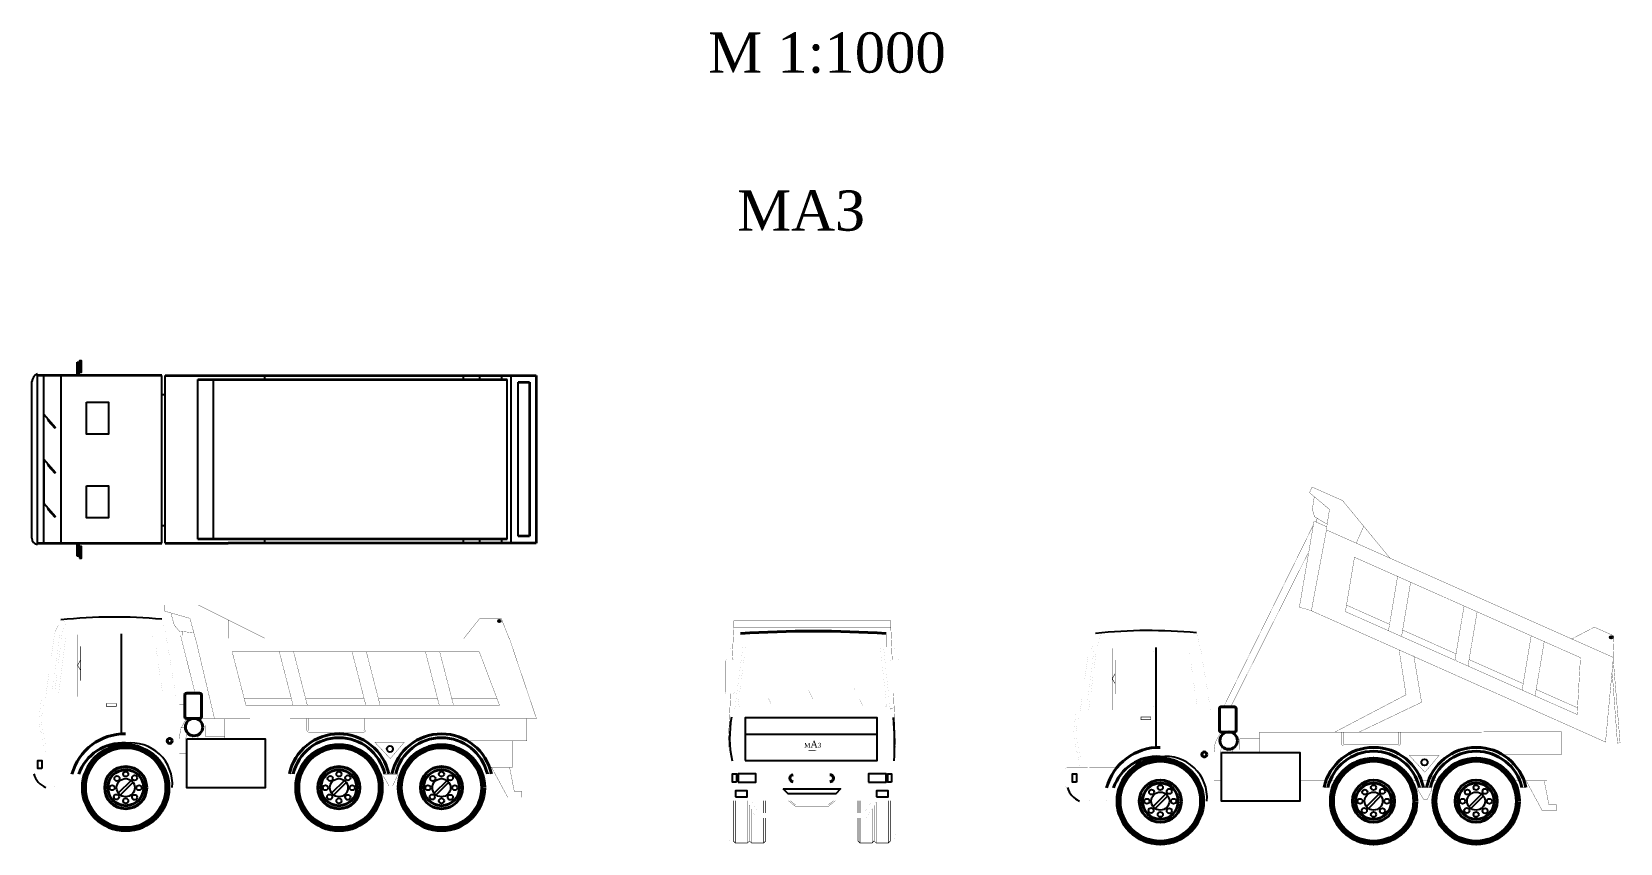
# Model space of a CAD drawing. Header units: millimetres. Extents: x 1105 to 1128.8, y -95.6 to -83.5.
import ezdxf

# ---------------------------------------------------------------- set-up
doc = ezdxf.new("R2010")
doc.units = ezdxf.units.MM
doc.layers.add('NABEREJNAJA', color=7, linetype='Continuous')
doc.styles.get("Standard").update_dxf_attribs({"font": 'TIMES.TTF', "height": 6})

msp = doc.modelspace()

# ---------------------------------------------------------------- linework, layer by layer
for p, q in [((1105.714, -88.618), (1105.714, -88.421)), ((1105.714, -88.421), (1105.738, -88.421)), ((1105.738, -88.421), (1105.738, -88.618)), ((1105.738, -88.462), (1105.75, -88.462)), ((1105.036, -91.049), (1105.037, -88.711)), ((1105.121, -91.144), (1105.121, -88.597)), ((1105.214, -91.12), (1105.214, -88.618)), ((1105.473, -91.12), (1105.473, -88.618)), ((1105.75, -88.507), (1105.738, -88.507)), ((1106.981, -91.12), (1106.981, -88.618)), ((1107.03, -91.12), (1107.03, -88.618)), ((1107.515, -91.06), (1107.515, -88.678)), ((1107.752, -91.06), (1107.752, -88.678)), ((1108.515, -88.678), (1108.515, -88.618)), ((1111.484, -88.678), (1111.484, -88.618)), ((1111.729, -88.678), (1111.729, -88.618)), ((1112.055, -88.678), (1112.055, -88.618)), ((1112.139, -91.06), (1112.139, -88.678)), ((1112.199, -91.12), (1112.199, -88.618)), ((1112.299, -91.02), (1112.299, -88.718)), ((1106.981, -88.905), (1107.03, -88.905)), ((1105.214, -89.198), (1105.392, -89.395)), ((1105.271, -89.287), (1105.284, -89.275)), ((1105.271, -89.287), (1105.379, -89.407)), ((1105.392, -89.395), (1105.379, -89.407)), ((1105.214, -89.869), (1105.392, -90.066)), ((1105.214, -89.869), (1105.214, -90.525)), ((1105.271, -89.959), (1105.284, -89.947)), ((1105.271, -89.959), (1105.379, -90.079)), ((1105.392, -90.067), (1105.379, -90.079)), ((1105.214, -90.524), (1105.392, -90.722)), ((1105.271, -90.614), (1105.284, -90.602)), ((1105.271, -90.614), (1105.379, -90.734)), ((1105.392, -90.722), (1105.379, -90.734)), ((1106.981, -90.856), (1107.03, -90.856)), ((1108.515, -91.12), (1108.515, -91.06)), ((1111.484, -91.12), (1111.484, -91.06)), ((1111.729, -91.12), (1111.729, -91.06)), ((1112.055, -91.12), (1112.055, -91.06)), ((1112.055, -91.06), (1112.055, -91.06)), ((1105.714, -91.317), (1105.714, -91.12)), ((1105.738, -91.317), (1105.714, -91.317)), ((1105.738, -91.12), (1105.738, -91.317)), ((1105.738, -91.237), (1105.75, -91.237)), ((1105.75, -91.282), (1105.738, -91.282)), ((1111.537, -91.12), (1111.537, -91.12)), ((1106.376, -93.969), (1106.376, -92.477)), ((1121.83, -94.17), (1121.83, -92.678)), ((1115.694, -93.971), (1117.666, -93.971)), ((1106.517, -94.668), (1106.334, -94.851)), ((1109.702, -94.668), (1109.519, -94.851)), ((1111.234, -94.668), (1111.05, -94.851)), ((1106.545, -94.697), (1106.361, -94.881)), ((1109.73, -94.697), (1109.546, -94.881)), ((1111.262, -94.697), (1111.078, -94.881)), ((1121.971, -94.869), (1121.788, -95.053)), ((1121.999, -94.899), (1121.815, -95.082)), ((1125.156, -94.869), (1124.973, -95.053)), ((1125.184, -94.899), (1125, -95.082)), ((1126.688, -94.869), (1126.505, -95.053)), ((1126.716, -94.899), (1126.532, -95.082))]:
    msp.add_line(p, q)
for points in [[(1105.75, -88.57), (1105.779, -88.57), (1105.779, -88.398), (1105.75, -88.398)], [(1105.853, -89.017), (1106.181, -89.017), (1106.181, -89.496), (1105.853, -89.496)], [(1105.853, -90.264), (1106.181, -90.264), (1106.181, -90.743), (1105.853, -90.743)], [(1105.75, -91.344), (1105.779, -91.344), (1105.779, -91.173), (1105.75, -91.173)], [(1115.694, -94.368), (1117.666, -94.368), (1117.666, -93.727), (1115.694, -93.727)], [(1107.353, -94.045), (1108.523, -94.045), (1108.523, -94.774), (1107.353, -94.774)], [(1105.186, -94.487), (1105.128, -94.487), (1105.128, -94.365), (1105.186, -94.365)], [(1122.807, -94.246), (1123.978, -94.246), (1123.978, -94.975), (1122.807, -94.975)], [(1115.561, -94.688), (1115.503, -94.688), (1115.503, -94.567), (1115.561, -94.567)], [(1115.586, -94.688), (1115.85, -94.688), (1115.85, -94.567), (1115.586, -94.567)], [(1117.533, -94.688), (1117.796, -94.688), (1117.796, -94.567), (1117.533, -94.567)], [(1117.879, -94.688), (1117.822, -94.688), (1117.822, -94.567), (1117.879, -94.567)], [(1120.64, -94.688), (1120.582, -94.688), (1120.582, -94.567), (1120.64, -94.567)], [(1115.548, -94.907), (1115.721, -94.907), (1115.721, -94.817), (1115.548, -94.817)], [(1116.261, -94.791), (1117.115, -94.791), (1117.044, -94.862), (1116.332, -94.862)], [(1117.655, -94.907), (1117.828, -94.907), (1117.828, -94.817), (1117.655, -94.817)]]:
    msp.add_lwpolyline(points, close=True)
for points, const_width in [([(1124.372, -90.923), (1124.42, -90.618), (1124.122, -90.369), (1124.159, -90.284), (1124.615, -90.486), (1125.321, -91.343)], 0.004), ([(1124.192, -90.433), (1124.164, -90.618), (1124.197, -90.728), (1124.386, -90.839)], 0.004), ([(1124.174, -90.86), (1122.841, -93.562)], 0.004), ([(1124.371, -90.874), (1124.189, -90.793), (1123.968, -92.09)], 0.004), ([(1124.237, -90.75), (1124.218, -90.806)], 0.004), ([(1124.82, -91.121), (1124.931, -90.87)], 0.004), ([(1128.543, -94.091), (1124.149, -92.131), (1124.375, -90.925), (1128.66, -92.828), (1128.543, -94.091)], 0.004), ([(1124.096, -91.278), (1122.946, -93.562)], 0.004), ([(1124.793, -91.333), (1128.168, -92.831), (1128.119, -93.68), (1124.658, -92.144), (1124.793, -91.333)], 0.004), ([(1125.438, -91.611), (1125.301, -92.429)], 0.004), ([(1125.633, -91.697), (1125.496, -92.516)], 0.004), ([(1107.479, -92.543), (1107.399, -92.245), (1107.025, -92.138), (1107.025, -92.045), (1107.524, -92.045), (1108.516, -92.541)], 0.004), ([(1124.674, -92.047), (1125.317, -92.333)], 0.004), ([(1126.43, -92.06), (1126.294, -92.87)], 0.004), ([(1105.383, -92.446), (1105.472, -92.267), (1105.553, -92.297), (1106.989, -92.297)], 0.0004), ([(1107.038, -92.474), (1106.978, -92.259)], 0.0004), ([(1107.115, -92.168), (1107.165, -92.348), (1107.24, -92.436), (1107.458, -92.46)], 0.004), ([(1107.968, -92.541), (1107.968, -92.268)], 0.004), ([(1112.168, -92.548), (1112.048, -92.245), (1111.728, -92.245), (1111.487, -92.547)], 0.004), ([(1115.521, -92.386), (1115.521, -92.282), (1117.868, -92.282), (1117.868, -92.39)], 0.004), ([(1124.15, -92.129), (1123.968, -92.077)], 0.004), ([(1126.625, -92.146), (1126.489, -92.957)], 0.004), ([(1105.37, -94.246), (1105.37, -93.413), (1105.489, -92.474), (1107.038, -92.474), (1107.19, -93.413)], 0.0004), ([(1105.377, -92.474), (1105.383, -92.446), (1105.485, -92.475)], 0.0004), ([(1105.553, -92.297), (1105.485, -92.475)], 0.0004), ([(1105.719, -93.413), (1105.719, -92.489)], 0.00801), ([(1107.458, -92.498), (1107.258, -92.498), (1107.476, -93.363)], 0.004), ([(1107.289, -92.496), (1107.289, -92.44)], 0.004), ([(1115.498, -92.863), (1115.521, -92.386), (1117.868, -92.386), (1117.888, -92.863)], 0.004), ([(1115.658, -92.672), (1115.625, -92.672), (1115.625, -92.471), (1117.798, -92.471), (1117.798, -92.672), (1117.759, -92.672)], 0.0004), ([(1120.837, -92.647), (1120.926, -92.469), (1121.007, -92.499), (1122.443, -92.499)], 0.0004), ([(1121.007, -92.499), (1120.939, -92.677)], 0.0004), ([(1122.492, -92.676), (1122.432, -92.46)], 0.0004), ([(1125.512, -92.419), (1126.31, -92.774)], 0.004), ([(1127.432, -92.505), (1127.297, -93.315)], 0.004), ([(1128.655, -92.831), (1128.669, -92.506), (1128.376, -92.376), (1128.034, -92.554)], 0.004), ([(1105.765, -93.173), (1105.765, -92.663)], 0.00801), ([(1107.917, -93.738), (1107.765, -93.738), (1107.482, -92.543), (1112.17, -92.543), (1112.576, -93.745)], 0.004), ([(1108.03, -92.746), (1111.722, -92.746), (1112.022, -93.542), (1108.235, -93.542), (1108.03, -92.746)], 0.004), ([(1108.732, -92.738), (1108.939, -93.542)], 0.004), ([(1108.945, -92.738), (1109.152, -93.542)], 0.004), ([(1109.821, -92.746), (1110.026, -93.542)], 0.004), ([(1110.034, -92.746), (1110.239, -93.542)], 0.004), ([(1110.917, -92.746), (1111.123, -93.542)], 0.004), ([(1111.13, -92.746), (1111.336, -93.542)], 0.004), ([(1115.531, -93.644), (1115.658, -92.672), (1117.759, -92.672), (1117.862, -93.644)], 0.0004), ([(1120.824, -94.447), (1120.824, -93.614), (1120.943, -92.676), (1122.492, -92.676), (1122.644, -93.614)], 0.0004), ([(1120.831, -92.676), (1120.837, -92.647), (1120.939, -92.677)], 0.0004), ([(1121.173, -93.615), (1121.173, -92.691)], 0.00801), ([(1124.5, -93.942), (1125.563, -93.385), (1125.459, -92.711)], 0.004), ([(1127.627, -92.591), (1127.491, -93.402)], 0.004), ([(1105.765, -92.867), (1105.72, -92.945), (1105.762, -93.014)], 0.00801), ([(1121.219, -93.375), (1121.219, -92.864)], 0.00801), ([(1124.863, -93.942), (1125.795, -93.497), (1125.679, -92.802)], 0.004), ([(1126.505, -92.86), (1127.313, -93.219)], 0.004), ([(1128.656, -92.831), (1128.76, -94.097), (1128.721, -94.11), (1128.643, -93.053)], 0.004), ([(1121.219, -93.068), (1121.174, -93.147), (1121.216, -93.216)], 0.00801), ([(1105.813, -94.246), (1105.238, -94.246), (1105.138, -93.77), (1105.178, -93.465), (1107.236, -93.465), (1107.236, -93.968)], 0.0004), ([(1105.211, -93.465), (1105.251, -93.413), (1107.183, -93.413), (1107.236, -93.465)], 0.0004), ([(1108.211, -93.447), (1108.915, -93.447)], 0.004), ([(1109.128, -93.447), (1110.002, -93.447)], 0.004), ([(1110.215, -93.447), (1111.098, -93.447)], 0.004), ([(1111.311, -93.447), (1111.982, -93.447)], 0.004), ([(1115.436, -94.17), (1115.475, -93.364)], 0.004), ([(1116.104, -93.566), (1115.965, -93.294), (1115.66, -93.294), (1116.154, -93.294)], 0.000801), ([(1116.764, -93.566), (1116.626, -93.294), (1116.32, -93.294), (1116.814, -93.294)], 0.000801), ([(1117.458, -93.566), (1117.319, -93.294), (1117.014, -93.294), (1117.508, -93.294)], 0.000801), ([(1117.908, -93.364), (1117.941, -94.17)], 0.004), ([(1127.507, -93.306), (1128.121, -93.578)], 0.004), ([(1105.369, -93.531), (1105.213, -93.531), (1105.172, -93.784), (1105.254, -94.168), (1105.369, -94.168)], 0.0004), ([(1106.149, -93.515), (1106.298, -93.515), (1106.298, -93.557), (1106.149, -93.557), (1106.149, -93.515)], 0.00801), ([(1107.322, -93.53), (1107.238, -93.53)], 0.004), ([(1117.908, -93.725), (1117.908, -93.644), (1115.488, -93.644), (1115.488, -93.72)], 0.0004), ([(1115.488, -93.72), (1115.656, -93.72), (1115.656, -94.371), (1115.496, -94.371), (1115.496, -94.444), (1117.919, -94.443), (1117.919, -94.371), (1117.707, -94.371), (1117.707, -93.725), (1117.909, -93.725)], 0.0004), ([(1115.534, -93.617), (1117.859, -93.617)], 0.0004), ([(1121.267, -94.447), (1120.692, -94.447), (1120.592, -93.971), (1120.632, -93.667), (1122.69, -93.667), (1122.69, -94.17)], 0.0004), ([(1120.665, -93.667), (1120.705, -93.614), (1122.637, -93.614), (1122.69, -93.667)], 0.0004), ([(1121.603, -93.716), (1121.752, -93.716), (1121.752, -93.758), (1121.603, -93.758), (1121.603, -93.716)], 0.00801), ([(1105.139, -93.765), (1105.175, -93.765)], 0.0004), ([(1105.37, -93.765), (1107.233, -93.765)], 0.0004), ([(1105.37, -93.803), (1107.233, -93.803)], 0.0004), ([(1107.331, -93.878), (1107.261, -93.878), (1107.24, -94.045)], 0.004), ([(1107.347, -93.739), (1107.267, -93.878)], 0.004), ([(1107.337, -94.265), (1107.337, -94.034), (1107.358, -93.947)], 0.004), ([(1107.567, -93.726), (1107.57, -93.735), (1107.769, -93.735)], 0.004), ([(1107.918, -93.841), (1107.626, -93.841), (1107.626, -94.003), (1107.918, -94.003)], 0.004), ([(1107.92, -94.041), (1107.92, -93.743), (1109.146, -93.741)], 0.004), ([(1109.146, -93.741), (1111.24, -93.74)], 0.004), ([(1110.023, -93.74), (1112.431, -93.738), (1112.431, -94.073), (1112.216, -94.073)], 0.004), ([(1112.431, -93.738), (1112.576, -93.738)], 0.004), ([(1120.823, -93.733), (1120.667, -93.733), (1120.626, -93.986), (1120.708, -94.369), (1120.823, -94.369)], 0.0004), ([(1122.776, -93.732), (1122.693, -93.732)], 0.004), ([(1122.801, -93.941), (1122.721, -94.08)], 0.004), ([(1123.375, -94.243), (1123.375, -93.944), (1124.6, -93.943)], 0.004), ([(1124.6, -93.943), (1126.694, -93.942)], 0.004), ([(1125.477, -93.942), (1127.885, -93.939), (1127.885, -94.275), (1127.67, -94.275)], 0.004), ([(1127.885, -93.94), (1127.885, -93.94)], 0.004), ([(1106.302, -94.11), (1106.601, -94.11)], 0.0004), ([(1107.136, -94.769), (1107.24, -94.769), (1107.24, -93.969), (1106.438, -93.969), (1106.376, -93.969)], 0.0004), ([(1107.439, -94.045), (1107.444, -93.991), (1107.503, -93.997), (1107.53, -94.045)], 0.004), ([(1107.444, -94.066), (1107.442, -94.066)], 0.0004), ([(1109.254, -94.066), (1108.523, -94.066)], 0.0004), ([(1109.623, -94.066), (1109.389, -94.066)], 0.0004), ([(1110.159, -94.092), (1110.601, -94.092), (1110.391, -94.339), (1110.159, -94.092)], 0.004), ([(1111.871, -94.467), (1112.215, -94.467), (1112.215, -94.073), (1111.528, -94.073)], 0.004), ([(1115.436, -94.564), (1115.436, -94.17), (1115.47, -94.17)], 0.0004), ([(1116.567, -94.178), (1116.814, -94.178)], 0.0004), ([(1116.587, -94.188), (1116.797, -94.188)], 0.0004), ([(1117.941, -94.564), (1117.941, -94.17), (1117.924, -94.17)], 0.0004), ([(1120.593, -93.966), (1120.629, -93.966)], 0.0004), ([(1120.824, -93.966), (1122.687, -93.966)], 0.0004), ([(1120.824, -94.004), (1122.687, -94.004)], 0.0004), ([(1122.59, -94.971), (1122.694, -94.971), (1122.694, -94.17), (1121.892, -94.17), (1121.83, -94.17)], 0.0004), ([(1122.785, -94.08), (1122.715, -94.08), (1122.694, -94.247)], 0.004), ([(1122.791, -94.467), (1122.791, -94.236), (1122.812, -94.149)], 0.004), ([(1122.893, -94.247), (1122.898, -94.193), (1122.957, -94.198), (1122.984, -94.247)], 0.004), ([(1123.372, -94.043), (1123.08, -94.043), (1123.08, -94.205), (1123.372, -94.205)], 0.004), ([(1107.353, -94.267), (1107.24, -94.267)], 0.0004), ([(1116.611, -94.201), (1116.772, -94.201)], 0.0004), ([(1116.629, -94.212), (1116.756, -94.212)], 0.0004), ([(1116.645, -94.222), (1116.742, -94.222)], 0.0004), ([(1116.664, -94.231), (1116.727, -94.231)], 0.0004), ([(1121.756, -94.311), (1122.055, -94.311)], 0.0004), ([(1122.898, -94.268), (1122.896, -94.268)], 0.0004), ([(1124.708, -94.268), (1123.978, -94.268)], 0.0004), ([(1125.077, -94.268), (1124.843, -94.268)], 0.0004), ([(1125.613, -94.293), (1126.056, -94.293), (1125.845, -94.541), (1125.613, -94.293)], 0.004), ([(1127.325, -94.669), (1127.669, -94.669), (1127.669, -94.275), (1126.982, -94.275)], 0.004), ([(1105.356, -94.567), (1105.356, -94.77)], 0.0004), ([(1105.637, -94.572), (1105.741, -94.572)], 0.0004), ([(1107.24, -94.468), (1107.353, -94.468)], 0.0004), ([(1108.523, -94.468), (1108.913, -94.468)], 0.0004), ([(1108.884, -94.567), (1108.94, -94.567)], 0.004), ([(1108.971, -94.468), (1109.083, -94.468)], 0.0004), ([(1108.971, -94.468), (1109.083, -94.468)], 0.0004), ([(1110.166, -94.468), (1110.278, -94.468)], 0.0004), ([(1110.287, -94.569), (1110.494, -94.569), (1110.494, -94.6), (1110.426, -94.747), (1110.373, -94.747), (1110.287, -94.6), (1110.287, -94.569)], 0.004), ([(1110.503, -94.468), (1110.615, -94.468)], 0.0004), ([(1110.503, -94.468), (1110.615, -94.468)], 0.0004), ([(1111.841, -94.567), (1111.9, -94.567)], 0.004), ([(1112.173, -94.469), (1112.243, -94.823), (1112.35, -94.823), (1112.35, -94.916), (1112.145, -94.916), (1111.902, -94.464)], 0.004), ([(1117.941, -94.766), (1115.436, -94.766), (1115.436, -94.47), (1117.941, -94.47), (1117.941, -94.766)], 0.0004), ([(1116.407, -94.578), (1116.957, -94.578)], 0.0004), ([(1122.807, -94.469), (1122.695, -94.469)], 0.0004), ([(1127.627, -94.67), (1127.697, -95.024), (1127.804, -95.024), (1127.804, -95.118), (1127.599, -95.118), (1127.356, -94.666)], 0.004), ([(1105.246, -94.77), (1105.356, -94.77)], 0.0004), ([(1107.136, -94.675), (1107.136, -94.77)], 0.0004), ([(1117.939, -94.766), (1117.939, -94.967), (1115.436, -94.967), (1115.436, -94.766)], 0.0004), ([(1116.407, -94.684), (1116.957, -94.684)], 0.0004), ([(1120.811, -94.769), (1120.811, -94.972)], 0.0004), ([(1121.091, -94.773), (1121.195, -94.773)], 0.0004), ([(1122.59, -94.876), (1122.59, -94.972)], 0.0004), ([(1122.695, -94.67), (1122.807, -94.67)], 0.0004), ([(1123.978, -94.67), (1124.367, -94.67)], 0.0004), ([(1124.338, -94.768), (1124.394, -94.768)], 0.004), ([(1124.425, -94.67), (1124.537, -94.67)], 0.0004), ([(1124.425, -94.67), (1124.537, -94.67)], 0.0004), ([(1125.62, -94.67), (1125.732, -94.67)], 0.0004), ([(1125.741, -94.771), (1125.948, -94.771), (1125.948, -94.802), (1125.88, -94.949), (1125.827, -94.949), (1125.741, -94.802), (1125.741, -94.771)], 0.004), ([(1125.957, -94.67), (1126.069, -94.67)], 0.0004), ([(1125.957, -94.67), (1126.069, -94.67)], 0.0004), ([(1127.295, -94.768), (1127.355, -94.768)], 0.004), ([(1115.436, -94.967), (1115.436, -95.467), (1115.456, -95.571), (1115.514, -95.571), (1115.514, -94.967)], 0.0004), ([(1115.514, -94.967), (1115.514, -95.567), (1115.544, -95.597), (1115.727, -95.597), (1115.757, -95.567), (1115.757, -95.033)], 0.00801), ([(1115.544, -95.597), (1115.544, -94.967)], 0.00801), ([(1115.721, -94.965), (1115.857, -95.226), (1117.499, -95.226), (1117.659, -94.969)], 0.0004), ([(1115.727, -95.597), (1115.727, -94.967)], 0.00801), ([(1115.782, -94.965), (1115.889, -95.149), (1117.471, -95.149), (1117.59, -94.965)], 0.0004), ([(1115.787, -95.597), (1115.787, -95.091)], 0.00801), ([(1115.969, -95.149), (1115.969, -94.967)], 0.00801), ([(1115.999, -94.967), (1115.999, -95.149)], 0.00801), ([(1116.338, -94.967), (1116.439, -95.049), (1116.938, -95.049), (1117.039, -94.967)], 0.004), ([(1116.367, -94.967), (1116.446, -95.031), (1116.932, -95.031), (1117.01, -94.967)], 0.004), ([(1117.376, -94.967), (1117.376, -95.149)], 0.00801), ([(1117.406, -95.149), (1117.406, -94.967)], 0.00801), ([(1117.588, -95.597), (1117.588, -95.083)], 0.00801), ([(1117.861, -94.967), (1117.861, -95.567), (1117.831, -95.597), (1117.648, -95.597), (1117.618, -95.567), (1117.619, -95.034)], 0.00801), ([(1117.648, -95.597), (1117.648, -94.986)], 0.00801), ([(1117.831, -95.597), (1117.831, -94.967)], 0.00801), ([(1117.939, -94.967), (1117.939, -95.467), (1117.92, -95.571), (1117.861, -95.571), (1117.861, -94.967)], 0.0004), ([(1120.7, -94.972), (1120.811, -94.972)], 0.0004), ([(1115.999, -95.226), (1115.999, -95.567), (1115.969, -95.597), (1115.787, -95.597), (1115.757, -95.567), (1115.757, -95.444)], 0.00801), ([(1115.969, -95.597), (1115.969, -95.226)], 0.00801), ([(1117.376, -95.226), (1117.376, -95.567), (1117.406, -95.597), (1117.588, -95.597), (1117.618, -95.567), (1117.618, -95.444)], 0.00801), ([(1117.406, -95.597), (1117.406, -95.226)], 0.00801)]:
    msp.add_lwpolyline(points, dxfattribs=dict(const_width=const_width))
for points, const_width in [([(1105.244, -93.413), (1105.377, -92.474), (1105.449, -92.507), (1105.34, -93.34, -0.376585), (1105.31, -93.366), (1105.251, -93.366)], 0.0004), ([(1105.438, -93.364), (1106.31, -93.364, 0.414214), (1106.34, -93.334), (1106.34, -92.545, 0.414214), (1106.31, -92.515), (1105.571, -92.515, 0.378147), (1105.541, -92.541), (1105.438, -93.364)], 0.0004), ([(1106.412, -93.365), (1106.412, -92.545, -0.414214), (1106.442, -92.515), (1106.841, -92.515, -0.3726), (1106.871, -92.541), (1106.986, -93.331, -0.457089), (1106.956, -93.365), (1106.412, -93.365)], 0.0004), ([(1115.457, -92.863), (1115.457, -92.712, -0.414214), (1115.477, -92.692), (1115.656, -92.692)], 0.000801), ([(1115.697, -92.673), (1115.587, -93.533, 0.451887), (1115.617, -93.567), (1117.774, -93.567, 0.446072), (1117.804, -93.534), (1117.711, -92.673)], 0.0004), ([(1117.924, -92.863), (1117.924, -92.706, 0.414214), (1117.904, -92.686), (1117.761, -92.686)], 0.000801), ([(1120.698, -93.614), (1120.831, -92.676), (1120.903, -92.709), (1120.794, -93.542, -0.376585), (1120.765, -93.568), (1120.705, -93.568)], 0.0004), ([(1120.892, -93.565), (1121.764, -93.565, 0.414214), (1121.794, -93.535), (1121.794, -92.747, 0.414214), (1121.764, -92.717), (1121.025, -92.717, 0.378147), (1120.995, -92.743), (1120.892, -93.565)], 0.0004), ([(1121.866, -93.567), (1121.866, -92.747, -0.414214), (1121.896, -92.717), (1122.296, -92.717, -0.3726), (1122.325, -92.742), (1122.44, -93.532, -0.457089), (1122.41, -93.567), (1121.866, -93.567)], 0.0004), ([(1115.46, -93.366), (1115.46, -93.559, 0.414214), (1115.49, -93.589), (1115.539, -93.589)], 0.0004), ([(1117.926, -93.366), (1117.926, -93.555, -0.414214), (1117.896, -93.585), (1117.856, -93.585)], 0.0004), ([(1109.146, -93.741), (1109.146, -93.913, 0.414214), (1109.176, -93.943), (1109.993, -93.943, 0.414214), (1110.023, -93.913), (1110.023, -93.741)], 0.004), ([(1109.169, -93.741), (1109.169, -93.913, 0.414214), (1109.176, -93.921), (1109.993, -93.921, 0.414214), (1110, -93.913), (1110, -93.741)], 0.004), ([(1124.6, -93.943), (1124.6, -94.115, 0.414214), (1124.63, -94.145), (1125.447, -94.145, 0.414214), (1125.477, -94.115), (1125.477, -93.943)], 0.004), ([(1124.623, -93.943), (1124.623, -94.115, 0.414214), (1124.63, -94.122), (1125.447, -94.122, 0.414214), (1125.454, -94.115), (1125.454, -93.943)], 0.004), ([(1105.369, -94.264), (1105.369, -94.548, -0.414214), (1105.349, -94.568), (1105.056, -94.568, -0.414214), (1105.036, -94.548), (1105.036, -94.284, -0.414214), (1105.056, -94.264), (1105.369, -94.264)], 0.0004), ([(1105.789, -94.27), (1105.379, -94.27), (1105.379, -94.752, 0.414214), (1105.399, -94.772), (1105.618, -94.772, 0.414214), (1105.638, -94.752), (1105.638, -94.567)], 0.0004), ([(1120.808, -94.466), (1120.808, -94.75, -0.414214), (1120.788, -94.77), (1120.496, -94.77, -0.414214), (1120.476, -94.75), (1120.476, -94.486, -0.414214), (1120.496, -94.466), (1120.808, -94.466)], 0.0004), ([(1121.243, -94.471), (1120.833, -94.471), (1120.833, -94.953, 0.414214), (1120.853, -94.973), (1121.072, -94.973, 0.414214), (1121.092, -94.953), (1121.092, -94.769)], 0.0004)]:
    msp.add_lwpolyline(points, format="xyb", dxfattribs=dict(const_width=const_width))
at = {"const_width": 0.000801}
for points in [[(1115.413, -93.364), (1115.512, -93.364, 0.414214), (1115.532, -93.344), (1115.532, -92.883, 0.414214), (1115.512, -92.863), (1115.413, -92.863, 0.414214), (1115.393, -92.883), (1115.393, -93.344, 0.414214)], [(1117.881, -93.364), (1117.979, -93.364, 0.414214), (1117.999, -93.344), (1117.999, -92.883, 0.414214), (1117.979, -92.863), (1117.881, -92.863, 0.414214), (1117.86, -92.883), (1117.86, -93.344, 0.414214)]]:
    msp.add_lwpolyline(points, format="xyb", close=True, dxfattribs=at)
at = {"lineweight": 40}
for points in [[(1107.351, -93.739), (1107.543, -93.739, 0.414214), (1107.573, -93.709), (1107.573, -93.393, 0.414214), (1107.543, -93.363), (1107.351, -93.363, 0.414214), (1107.321, -93.393), (1107.321, -93.709, 0.414214)], [(1122.805, -93.941), (1122.997, -93.941, 0.414214), (1123.027, -93.91), (1123.027, -93.595, 0.414214), (1122.997, -93.565), (1122.805, -93.565, 0.414214), (1122.775, -93.595), (1122.775, -93.91, 0.414214)]]:
    msp.add_lwpolyline(points, format="xyb", close=True, dxfattribs=at)
at = {"lineweight": 40, "const_width": 0.0004}
for points in [[(1109.861, -94.066), (1109.389, -94.066)], [(1110.786, -94.066), (1109.999, -94.066)], [(1111.392, -94.066), (1110.921, -94.066)], [(1125.315, -94.268), (1124.843, -94.268)], [(1126.24, -94.268), (1125.453, -94.268)], [(1126.847, -94.268), (1126.375, -94.268)], [(1110.34, -94.468), (1110.445, -94.468)], [(1111.698, -94.468), (1111.81, -94.468)], [(1125.794, -94.67), (1125.899, -94.67)], [(1127.152, -94.67), (1127.264, -94.67)]]:
    msp.add_lwpolyline(points, dxfattribs=at)
for centre, radius in [((1112.019, -92.283), 0.0181), ((1128.627, -92.528), 0.0181), ((1110.385, -94.194), 0.0464), ((1125.839, -94.395), 0.0464), ((1106.309, -94.635), 0.0382), ((1106.439, -94.772), 0.135), ((1106.439, -94.569), 0.0382), ((1106.572, -94.625), 0.0382), ((1109.494, -94.635), 0.0382), ((1109.624, -94.772), 0.135), ((1109.624, -94.569), 0.0382), ((1109.757, -94.625), 0.0382), ((1111.026, -94.635), 0.0382), ((1111.156, -94.772), 0.135), ((1111.156, -94.569), 0.0382), ((1111.288, -94.625), 0.0382), ((1106.237, -94.773), 0.0382), ((1106.301, -94.911), 0.0382), ((1106.572, -94.916), 0.0382), ((1106.638, -94.773), 0.0382), ((1109.423, -94.773), 0.0382), ((1109.486, -94.911), 0.0382), ((1109.757, -94.916), 0.0382), ((1109.823, -94.773), 0.0382), ((1110.954, -94.773), 0.0382), ((1111.018, -94.911), 0.0382), ((1111.288, -94.916), 0.0382), ((1111.355, -94.773), 0.0382), ((1121.763, -94.837), 0.0382), ((1121.893, -94.973), 0.135), ((1121.893, -94.771), 0.0382), ((1122.026, -94.827), 0.0382), ((1124.948, -94.837), 0.0382), ((1125.078, -94.973), 0.135), ((1125.078, -94.771), 0.0382), ((1125.211, -94.827), 0.0382), ((1126.48, -94.837), 0.0382), ((1126.61, -94.973), 0.135), ((1126.61, -94.771), 0.0382), ((1126.743, -94.827), 0.0382), ((1106.439, -94.969), 0.0382), ((1109.624, -94.969), 0.0382), ((1111.156, -94.969), 0.0382), ((1121.692, -94.975), 0.0382), ((1121.755, -95.112), 0.0382), ((1121.893, -95.171), 0.0382), ((1122.026, -95.117), 0.0382), ((1122.092, -94.975), 0.0382), ((1124.877, -94.975), 0.0382), ((1124.94, -95.112), 0.0382), ((1125.078, -95.171), 0.0382), ((1125.211, -95.117), 0.0382), ((1125.277, -94.975), 0.0382), ((1126.408, -94.975), 0.0382), ((1126.472, -95.112), 0.0382), ((1126.61, -95.171), 0.0382), ((1126.743, -95.117), 0.0382), ((1126.809, -94.975), 0.0382)]:
    msp.add_circle(centre, radius)
at = {"lineweight": 40}
for centre, radius in [((1107.46, -93.868), 0.13), ((1122.914, -94.069), 0.13), ((1107.096, -94.074), 0.0373), ((1122.55, -94.276), 0.0373), ((1106.439, -94.772), 0.314), ((1106.439, -94.772), 0.269), ((1109.624, -94.772), 0.314), ((1109.624, -94.772), 0.269), ((1111.156, -94.772), 0.314), ((1111.156, -94.772), 0.269), ((1121.893, -94.973), 0.314), ((1125.078, -94.973), 0.314), ((1126.61, -94.973), 0.314), ((1121.893, -94.973), 0.269), ((1125.078, -94.973), 0.269), ((1126.61, -94.973), 0.269)]:
    msp.add_circle(centre, radius, dxfattribs=at)
at = {"lineweight": 80}
for centre in [(1106.439, -94.772), (1109.625, -94.772), (1111.156, -94.772), (1121.893, -94.973), (1125.079, -94.973), (1126.61, -94.973)]:
    msp.add_circle(centre, 0.621, dxfattribs=at)
for centre, radius, start, end in [((1105.177, -88.727), 0.142, 113.3155, 173.4253), ((1105.138, -91.043), 0.102, 183.2229, 260.4377), ((1106.268, -99.817), 7.592, 84.6308, 96.016), ((1116.711, -107.641), 15.21, 85.9041, 94.0959), ((1121.722, -100.019), 7.592, 84.6308, 96.016), ((1117.146, -94.026), 1.686, 169.5267, 191.806), ((1112.187, -94.14), 5.737, 357.6885, 4.1443), ((1106.519, -94.722), 0.618, 355.5709, 97.551), ((1121.973, -94.924), 0.618, 355.5709, 97.551), ((1105.377, -94.472), 0.326, 197.0442, 246.279), ((1120.816, -94.673), 0.326, 197.0442, 246.279)]:
    msp.add_arc(centre, radius, start, end)
at = {"lineweight": 40}
for centre, radius, start, end in [((1116.711, -109.47), 17.034, 86.3434, 93.6566), ((1106.426, -94.786), 0.818, 89.1324, 164.782), ((1106.389, -94.793), 0.686, 85.9243, 161.1303), ((1109.626, -94.728), 0.76, 12.3088, 167.6912), ((1109.625, -94.729), 0.703, 13.3528, 166.6472), ((1111.158, -94.728), 0.76, 12.3088, 167.6912), ((1111.157, -94.729), 0.703, 13.3528, 166.6472), ((1121.88, -94.988), 0.818, 89.1324, 164.782), ((1125.081, -94.93), 0.76, 12.3088, 167.6912), ((1126.612, -94.93), 0.76, 12.3088, 167.6912), ((1121.844, -94.995), 0.686, 85.9243, 161.1303), ((1125.079, -94.931), 0.703, 13.3528, 166.6472), ((1126.611, -94.931), 0.703, 13.3528, 166.6472), ((1116.411, -94.631), 0.053, 94.869, 265.131), ((1116.958, -94.631), 0.0528, 269.8939, 90.1061)]:
    msp.add_arc(centre, radius, start, end, dxfattribs=at)
at = {"layer": 'NABEREJNAJA', "color": 7, "lineweight": 35}
for p, q in [((1106.981, -88.618), (1105.121, -88.618)), ((1107.03, -88.618), (1107.971, -88.618)), ((1107.515, -88.678), (1112.139, -88.678)), ((1107.971, -88.618), (1108.971, -88.618)), ((1108.971, -88.618), (1111.508, -88.618)), ((1111.508, -88.618), (1112.572, -88.618)), ((1112.299, -88.718), (1112.472, -88.718)), ((1112.472, -88.718), (1112.472, -89.851)), ((1112.572, -88.618), (1112.572, -89.851)), ((1112.472, -89.851), (1112.472, -91.02)), ((1112.572, -89.851), (1112.572, -91.12)), ((1112.139, -91.06), (1107.515, -91.06)), ((1112.472, -91.02), (1112.299, -91.02)), ((1105.121, -91.12), (1106.981, -91.12)), ((1107.03, -91.12), (1107.971, -91.12)), ((1108.971, -91.12), (1107.971, -91.12)), ((1111.537, -91.12), (1108.971, -91.12)), ((1112.572, -91.12), (1111.537, -91.12))]:
    msp.add_line(p, q, dxfattribs=at)

# ---------------------------------------------------------------- texts
at = {"color": 6}
msp.add_text('М 1:1000', height=0.6, dxfattribs=at).set_placement((1115.139, -84.098))
msp.add_text('МАЗ', height=0.6).set_placement((1115.573, -86.457))
at = {"insert": (1116.572, -94.073), "char_height": 0.07009, "width": 0.2672, "attachment_point": 1}
msp.add_mtext('{\\fTimes New Roman|b0|i0|c204|p18;М\\H1.429x;А\\H0.7x;З}', dxfattribs=at)

doc.saveas('drawing.dxf')
